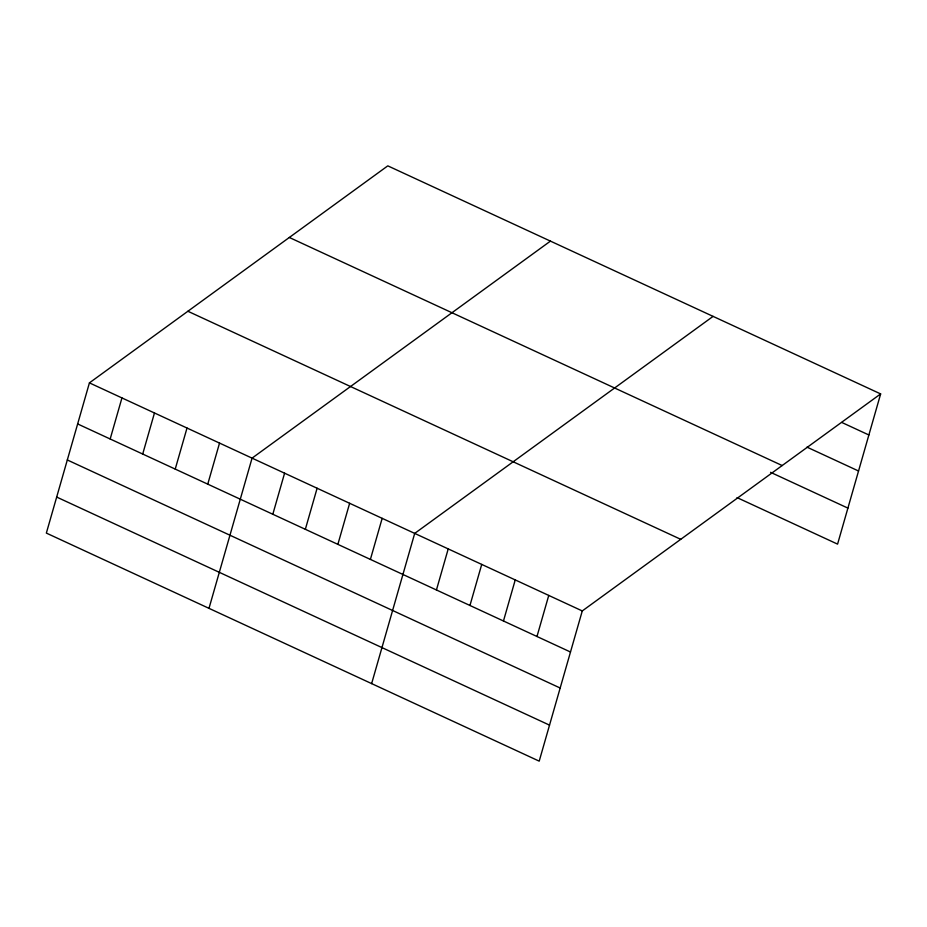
<?xml version="1.0" encoding="UTF-8"?>
<svg xmlns="http://www.w3.org/2000/svg" width="927" height="927" viewBox="0 0 927 927"><rect width="100%" height="100%" fill="white"/><g stroke="black" fill="none" stroke-linecap="round" stroke-linejoin="round"><path stroke-width="1.39" d="M89.421 382.874L46.35 533.083L539.201 761.148L582.272 610.939L880.65 393.917L387.799 165.852L89.421 382.874L582.272 610.939M110.174 438.992L121.947 397.926M142.7 454.045L154.473 412.978M175.226 469.097L187.011 428.031M207.752 484.149L219.537 443.083M208.992 608.344L252.063 458.135L550.441 241.113M272.816 514.253L284.589 473.187M305.342 529.305L317.115 488.239M337.868 544.358L349.641 503.291M370.394 559.41L382.167 518.344M371.634 683.605L414.705 533.396L713.083 316.374M436.443 589.978L448.216 548.911M469.954 605.482L481.727 564.416M503.465 620.997L515.238 579.92M536.976 636.501L548.749 595.435M880.65 393.917L837.579 544.126L737.035 497.602M841.809 422.457L868.877 434.983M806.988 447.138L858.541 470.997M289.34 237.474L782.179 465.539M770.569 472.318L847.904 508.112M187.891 311.263L680.731 539.317M77.648 423.94L570.487 652.005M67.312 459.966L560.163 688.019M56.674 497.069L549.526 725.134"/></g></svg>
